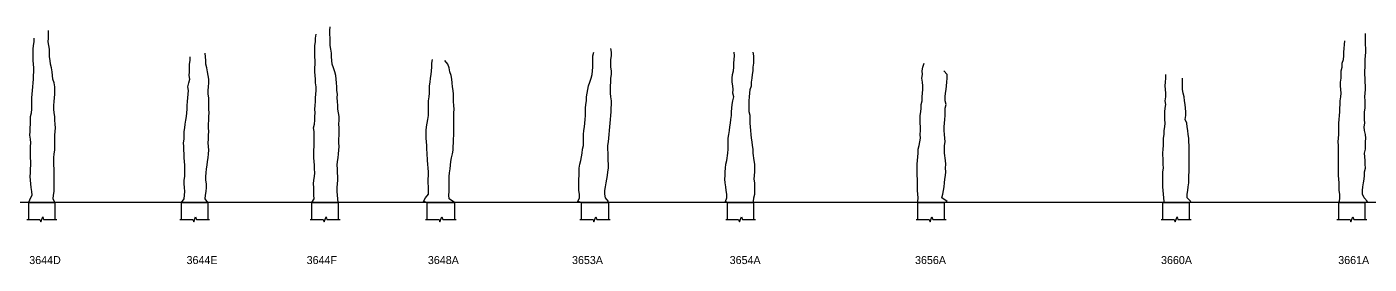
# Model space of a CAD drawing. Header units: feet. Extents: x -751 to 5579, y -2816 to 465.
# Drawn here: x 4143 to 5579, y -1262 to -1008 of the extents above; entities that cross this region are included whole.
import ezdxf

# ---------------------------------------------------------------- set-up
doc = ezdxf.new("R2010")
doc.units = ezdxf.units.FT
doc.header["$MEASUREMENT"] = 0
doc.layers.get('Defpoints').update_dxf_attribs({"color": 6})
doc.layers.add('01_Code', color=2, linetype='Continuous')

msp = doc.modelspace()

# ---------------------------------------------------------------- linework, layer by layer
at = {"layer": '01_Code'}
for points in [[(4172.5, -1196), (4172.5, -1196), (4172.5, -1196), (4170.8, -1192), (4170.8, -1192), (4171.1, -1188), (4171.1, -1188), (4171.6, -1184), (4171.6, -1184), (4171.8, -1180), (4171.8, -1180), (4171.6, -1176), (4171.6, -1176), (4171.6, -1172), (4171.6, -1172), (4171.8, -1168), (4171.8, -1168), (4171.9, -1164), (4171.9, -1164), (4171.8, -1160), (4171.8, -1160), (4171.4, -1156), (4171.4, -1156), (4171.3, -1152), (4171.3, -1152), (4171.5, -1148), (4171.5, -1148), (4171.9, -1144), (4171.9, -1144), (4172.5, -1140), (4172.5, -1140), (4172.6, -1136), (4172.6, -1136), (4172.3, -1132), (4172.3, -1132), (4172.3, -1128), (4172.3, -1128), (4172.4, -1124), (4172.4, -1124), (4172.9, -1120), (4172.9, -1120), (4173, -1116), (4173, -1116), (4172.8, -1112), (4172.8, -1112), (4172.6, -1108), (4172.6, -1108), (4172.4, -1104), (4172.4, -1104), (4171.9, -1100), (4171.9, -1100), (4171.5, -1096), (4171.5, -1096), (4171.5, -1092), (4171.5, -1092), (4171.6, -1088), (4171.6, -1088), (4172, -1084), (4172, -1084), (4172.3, -1080), (4172.3, -1080), (4172.3, -1076), (4172.3, -1076), (4172.3, -1072), (4172.3, -1072), (4171.8, -1068), (4171.8, -1068), (4170.3, -1064), (4170.3, -1064), (4169.9, -1060), (4169.9, -1060), (4169.5, -1056), (4169.5, -1056), (4169, -1052), (4169, -1052), (4167.9, -1048), (4167.9, -1048), (4167.3, -1044), (4167.3, -1044), (4166.9, -1040), (4166.9, -1040), (4166.8, -1036), (4166.8, -1036), (4166.6, -1032), (4166.6, -1032), (4166, -1028), (4166, -1028), (4165.4, -1024), (4165.4, -1024), (4165.6, -1020), (4165.6, -1020), (4165.8, -1016), (4165.8, -1016), (4165.6, -1012), (4165.6, -1012)], [(4447.6, -1196), (4447.6, -1196), (4449.9, -1192), (4449.7, -1188), (4449.7, -1184), (4449.6, -1180), (4449.1, -1176), (4449.5, -1172), (4450.2, -1168), (4450.5, -1164), (4450.4, -1160), (4450.2, -1156), (4449.9, -1152), (4449.6, -1148), (4449.6, -1144), (4449.6, -1140), (4449.9, -1136), (4449.8, -1132), (4449.8, -1128), (4449.9, -1124), (4450, -1120), (4449.3, -1116), (4450.4, -1112), (4450.5, -1108), (4450.6, -1104), (4450.9, -1100), (4450.8, -1096), (4451.1, -1092), (4451.4, -1088), (4451.4, -1084), (4451.6, -1080), (4451.9, -1076), (4451.9, -1072), (4451.5, -1068), (4451.4, -1064), (4451, -1060), (4450.8, -1056), (4450.6, -1052), (4451, -1048), (4451, -1044), (4450.8, -1040), (4450.8, -1036), (4450.6, -1032), (4450.8, -1028), (4451.3, -1024), (4451.5, -1020), (4451.9, -1016)], [(4475.6, -1196), (4475.6, -1196), (4475.2, -1192), (4475, -1188), (4474.7, -1184), (4474.7, -1180), (4475, -1176), (4475.1, -1172), (4475.1, -1168), (4474.9, -1164), (4474.9, -1160), (4474.7, -1156), (4475, -1152), (4475.6, -1148), (4476.1, -1144), (4476.2, -1140), (4476.5, -1136), (4476.3, -1132), (4476.3, -1128), (4476.7, -1124), (4476.6, -1120), (4476.6, -1116), (4476.2, -1112), (4476.6, -1108), (4476.5, -1104), (4476, -1100), (4475.3, -1096), (4475.1, -1092), (4475, -1088), (4474.6, -1084), (4474.8, -1080), (4474.2, -1076), (4474.1, -1072), (4473.8, -1068), (4473.5, -1064), (4473.1, -1060), (4472.2, -1056), (4470.7, -1052), (4469.3, -1048), (4468.7, -1044), (4468.6, -1040), (4468.3, -1036), (4467.8, -1032), (4467.1, -1028), (4467.1, -1024), (4467, -1020), (4466.7, -1016), (4466.8, -1012), (4467.2, -1008)], [(5574.2, -1196), (5574.2, -1196), (5576.9, -1195), (5573.3, -1191), (5571.7, -1187), (5571.7, -1183), (5571.9, -1179), (5572.7, -1175), (5573.4, -1171), (5573.7, -1167), (5573.8, -1163), (5574.7, -1159), (5574.5, -1155), (5574.3, -1151), (5573.8, -1143), (5574.9, -1139), (5574.7, -1135), (5574.9, -1131), (5575, -1127), (5574.7, -1123), (5573.7, -1119), (5573.3, -1115), (5574, -1111), (5573.8, -1107), (5573.8, -1103), (5573.8, -1099), (5574.3, -1095), (5574.4, -1091), (5574.4, -1087), (5574.2, -1083), (5574.4, -1079), (5574.8, -1075), (5574.7, -1071), (5574.5, -1067), (5574.5, -1063), (5574.2, -1059), (5574.2, -1055), (5574.3, -1051), (5574.5, -1047), (5574.5, -1043), (5574.8, -1039), (5575, -1035), (5575, -1031), (5574.7, -1027), (5574.7, -1023), (5574.7, -1019), (5574.8, -1015)], [(4144.5, -1196), (4144.5, -1196), (4146, -1192), (4148.2, -1188), (4147.8, -1184), (4147.2, -1180), (4146.8, -1176), (4146.5, -1172), (4146, -1168), (4146.3, -1164), (4146.5, -1160), (4146.7, -1156), (4146.9, -1152), (4146.5, -1148), (4146.3, -1144), (4146.5, -1140), (4146.5, -1136), (4146.7, -1132), (4146.3, -1128), (4145.8, -1124), (4145.9, -1120), (4146, -1116), (4146.3, -1112), (4146.3, -1108), (4146.4, -1104), (4147.4, -1100), (4147.9, -1096), (4148, -1092), (4147.9, -1088), (4148, -1084), (4148.3, -1080), (4148.7, -1076), (4148.8, -1072), (4149.2, -1068), (4149.8, -1064), (4149.8, -1060), (4149.9, -1056), (4149.9, -1052), (4149.5, -1048), (4149.4, -1044), (4149.3, -1040), (4149.3, -1036), (4149.3, -1032), (4149.7, -1028), (4150.3, -1024), (4150.4, -1020)], [(4764, -1196), (4764, -1196), (4764.7, -1195), (4761.7, -1191), (4761, -1187), (4761, -1183), (4761.7, -1179), (4762.5, -1175), (4763, -1171), (4763.7, -1167), (4764.2, -1163), (4765, -1159), (4764.7, -1155), (4764.5, -1151), (4764.5, -1143), (4764.2, -1139), (4764, -1135), (4765, -1131), (4765.2, -1127), (4765.7, -1123), (4766, -1119), (4766.2, -1115), (4766.5, -1111), (4767, -1107), (4767.5, -1103), (4767.7, -1099), (4767.7, -1095), (4768, -1091), (4768, -1087), (4767.5, -1083), (4767, -1079), (4767, -1075), (4767, -1071), (4767.2, -1067), (4767.5, -1063), (4768, -1059), (4768, -1055), (4767.5, -1051), (4767.5, -1047), (4767.5, -1043), (4768, -1039), (4768, -1035), (4767.2, -1031)], [(5546.1, -1196), (5546.2, -1196), (5546.8, -1195), (5547.3, -1191), (5547.2, -1187), (5546.7, -1183), (5546.7, -1179), (5546.5, -1175), (5546.4, -1171), (5546, -1167), (5546, -1163), (5545.9, -1159), (5545.8, -1155), (5546, -1151), (5546, -1143), (5545.9, -1139), (5545.8, -1135), (5545.7, -1131), (5545.9, -1127), (5546.2, -1123), (5546.2, -1119), (5546.2, -1115), (5546.2, -1111), (5546.5, -1107), (5546.9, -1103), (5547.2, -1099), (5547.3, -1095), (5547.7, -1091), (5547.8, -1087), (5548.2, -1083), (5548.7, -1079), (5548.2, -1075), (5548, -1071), (5547.9, -1067), (5548.7, -1063), (5548.7, -1059), (5548.9, -1055), (5549.7, -1051), (5549.7, -1047), (5551.2, -1043), (5551.7, -1039), (5551.7, -1035), (5551.8, -1031), (5552.2, -1027), (5552.7, -1023)], [(4310.6, -1196), (4308.1, -1196), (4310.7, -1192), (4311.2, -1188), (4311.4, -1184), (4311.2, -1180), (4310.7, -1176), (4310.9, -1172), (4311.4, -1168), (4311.4, -1164), (4311.4, -1160), (4311.4, -1156), (4311.2, -1152), (4310.9, -1148), (4310.9, -1144), (4310.4, -1140), (4310.4, -1136), (4310.2, -1132), (4310.7, -1128), (4310.9, -1124), (4310.9, -1120), (4311.4, -1116), (4311.9, -1112), (4312.7, -1108), (4313.2, -1104), (4313.7, -1100), (4314.2, -1096), (4314.2, -1092), (4314.4, -1088), (4314.9, -1084), (4315.2, -1080), (4315.4, -1076), (4314.7, -1072), (4315.7, -1068), (4316.9, -1064), (4316.2, -1060), (4316.4, -1056), (4316.4, -1052), (4316.7, -1048), (4317.2, -1044), (4317.2, -1040)], [(4336.2, -1196), (4336.1, -1196), (4333.4, -1192), (4333.6, -1188), (4334.4, -1184), (4334.9, -1180), (4334.6, -1176), (4334.1, -1172), (4333.9, -1168), (4334.4, -1164), (4334.9, -1160), (4335.4, -1156), (4335.9, -1152), (4336.4, -1148), (4336.9, -1144), (4337.1, -1140), (4336.9, -1136), (4336.6, -1132), (4336.9, -1128), (4336.9, -1124), (4337.1, -1120), (4336.9, -1116), (4336.9, -1112), (4337.1, -1108), (4337.4, -1104), (4337.6, -1100), (4337.4, -1096), (4337.1, -1092), (4337.4, -1088), (4337.1, -1084), (4336.6, -1080), (4336.4, -1076), (4336.9, -1072), (4337.4, -1068), (4337.4, -1064), (4336.6, -1060), (4335.9, -1056), (4335.1, -1052), (4333.9, -1048), (4333.9, -1044), (4333.6, -1040), (4333.4, -1036)], [(4571, -1196), (4571, -1196), (4567, -1195), (4569, -1191), (4572.4, -1187), (4572.3, -1183), (4572.3, -1179), (4571.8, -1175), (4571.9, -1171), (4572.3, -1167), (4572.4, -1163), (4572, -1159), (4571.5, -1155), (4571.3, -1151), (4570.8, -1143), (4570.5, -1139), (4570.3, -1135), (4570.2, -1131), (4569.9, -1127), (4569.9, -1123), (4569.9, -1119), (4570.2, -1115), (4571.5, -1107), (4572.3, -1103), (4572.4, -1099), (4572.3, -1095), (4572.2, -1091), (4572.4, -1087), (4572.8, -1083), (4573.3, -1079), (4573.3, -1075), (4573.5, -1071), (4573.9, -1067), (4574.3, -1063), (4575, -1059), (4575.3, -1055), (4575.7, -1051), (4575.8, -1047), (4576.4, -1043)], [(4600, -1196), (4600, -1196), (4594.5, -1192), (4594, -1188), (4594.5, -1184), (4594.5, -1180), (4594.5, -1176), (4594.5, -1172), (4594.4, -1168), (4594.7, -1164), (4595.3, -1160), (4595.8, -1156), (4596.3, -1152), (4597, -1148), (4597.8, -1144), (4598.7, -1140), (4598.8, -1136), (4598.9, -1132), (4598.9, -1128), (4599.2, -1124), (4599.4, -1120), (4599.5, -1116), (4599.5, -1112), (4599.3, -1108), (4599.3, -1104), (4599.5, -1100), (4599.6, -1096), (4599.4, -1092), (4599, -1088), (4598.9, -1084), (4598.9, -1080), (4598.7, -1076), (4598, -1072), (4597.4, -1068), (4597.1, -1064), (4596.6, -1060), (4595.1, -1056), (4594.3, -1052), (4593.1, -1048), (4589.6, -1044)], [(4735.9, -1196), (4736, -1196), (4732.2, -1195), (4733.7, -1191), (4733.7, -1187), (4733.2, -1183), (4733, -1179), (4733, -1175), (4733.2, -1171), (4733.5, -1167), (4733.5, -1163), (4733.5, -1159), (4734.2, -1155), (4735.2, -1151), (4736.7, -1143), (4737.2, -1139), (4738.2, -1135), (4738.2, -1131), (4738.2, -1127), (4738.2, -1123), (4738.5, -1119), (4739, -1115), (4739.5, -1111), (4740, -1107), (4740.2, -1103), (4740.2, -1099), (4740.2, -1095), (4740.7, -1091), (4741.2, -1087), (4741.2, -1083), (4742, -1079), (4742.7, -1075), (4743.5, -1071), (4744.7, -1067), (4746.2, -1063), (4747.2, -1059), (4747.7, -1055), (4748.2, -1051), (4748.2, -1047), (4748.2, -1043), (4748.2, -1039), (4749.2, -1035)], [(4892.2, -1196), (4892.3, -1196), (4890, -1195), (4891.5, -1191), (4891.3, -1187), (4890.8, -1183), (4890.3, -1179), (4889.8, -1175), (4889.3, -1171), (4889.5, -1167), (4889.8, -1163), (4890, -1159), (4890.5, -1155), (4891.5, -1151), (4892.5, -1143), (4892.8, -1139), (4892.8, -1135), (4892.8, -1131), (4893, -1127), (4893.5, -1123), (4894.3, -1119), (4894.8, -1115), (4895.3, -1111), (4895.8, -1107), (4896.3, -1103), (4896.3, -1099), (4896.8, -1095), (4897.3, -1091), (4898, -1087), (4899, -1083), (4898, -1079), (4898.3, -1075), (4897.8, -1071), (4897.3, -1067), (4897.3, -1063), (4897.5, -1059), (4898.5, -1055), (4898.8, -1051), (4899, -1047), (4899.3, -1043), (4899.5, -1039), (4899.3, -1035)], [(4920.3, -1196), (4920.3, -1196), (4920, -1195), (4920.5, -1191), (4921.3, -1187), (4921.5, -1183), (4921.5, -1179), (4921.5, -1175), (4920.8, -1171), (4921, -1167), (4921.5, -1163), (4921.5, -1159), (4921.3, -1155), (4920.8, -1151), (4919.8, -1143), (4919.5, -1139), (4918.8, -1135), (4918.5, -1131), (4918, -1127), (4917.5, -1123), (4917, -1119), (4916.8, -1115), (4916.5, -1111), (4916.5, -1107), (4916.5, -1103), (4915.5, -1099), (4915.5, -1095), (4915.5, -1091), (4915.5, -1087), (4915.8, -1083), (4916, -1079), (4916.5, -1075), (4918, -1071), (4918, -1067), (4918.5, -1063), (4919, -1059), (4919.5, -1055), (4919.8, -1051), (4920.3, -1047), (4920.5, -1043), (4920.5, -1039), (4919.5, -1035)], [(5095.9, -1196), (5096, -1196), (5095.8, -1195), (5096, -1191), (5095.8, -1187), (5095.6, -1183), (5095.4, -1179), (5095.3, -1175), (5095.3, -1171), (5095.2, -1167), (5095.2, -1163), (5095.2, -1159), (5095.2, -1155), (5095.6, -1151), (5096.1, -1143), (5096.2, -1139), (5097.1, -1135), (5098, -1131), (5098.5, -1127), (5098.3, -1123), (5098.5, -1119), (5098.5, -1115), (5098.3, -1111), (5098.3, -1107), (5098.3, -1103), (5099, -1099), (5099.3, -1095), (5099.5, -1091), (5100.3, -1087), (5100.6, -1083), (5100.8, -1079), (5101.1, -1075), (5101.1, -1071), (5100.7, -1067), (5100.2, -1063), (5100.7, -1059), (5100.5, -1055), (5101.3, -1051), (5102.5, -1047)], [(5124, -1196), (5124, -1196), (5127.3, -1195), (5121.5, -1191), (5122.7, -1187), (5123.3, -1183), (5124, -1179), (5124.2, -1175), (5124.8, -1171), (5125.3, -1167), (5125.6, -1163), (5125.5, -1159), (5125.6, -1155), (5125.5, -1151), (5124.3, -1143), (5124.3, -1139), (5124.5, -1135), (5125, -1131), (5124.8, -1127), (5124.3, -1123), (5123.8, -1119), (5124.1, -1115), (5124.5, -1111), (5124.6, -1107), (5125.1, -1103), (5125, -1099), (5125.1, -1095), (5126, -1091), (5125, -1087), (5125, -1083), (5125.3, -1079), (5126, -1075), (5126.3, -1071), (5126.7, -1067), (5127.2, -1063), (5127.3, -1059), (5123.5, -1055)], [(5358.1, -1196), (5358.1, -1196), (5359.5, -1195), (5359, -1191), (5358.7, -1187), (5358.2, -1183), (5357.8, -1179), (5357.8, -1175), (5358.1, -1171), (5358, -1167), (5358.1, -1163), (5358.5, -1159), (5358.3, -1155), (5358.2, -1151), (5358.1, -1143), (5358.3, -1139), (5358.5, -1135), (5358.6, -1131), (5358.7, -1127), (5359.2, -1123), (5359.5, -1119), (5360.2, -1115), (5360.3, -1111), (5360.2, -1107), (5360.1, -1103), (5360.2, -1099), (5360.3, -1095), (5361.2, -1091), (5360.5, -1087), (5361.1, -1083), (5361, -1079), (5360.7, -1075), (5360.6, -1071), (5360.7, -1067), (5361, -1063), (5361.2, -1059)], [(5386.1, -1196), (5386.1, -1196), (5388, -1195), (5384.1, -1191), (5384.1, -1187), (5384.7, -1183), (5385.2, -1179), (5385.6, -1175), (5385.8, -1171), (5385.7, -1167), (5386.2, -1163), (5386.2, -1159), (5386.2, -1155), (5386.1, -1151), (5386.1, -1143), (5386.1, -1139), (5386, -1135), (5385.8, -1131), (5385.7, -1127), (5385.2, -1123), (5384.7, -1119), (5384.1, -1115), (5383.5, -1111), (5381.8, -1107), (5382.6, -1103), (5382.5, -1099), (5382.1, -1095), (5381.7, -1091), (5381.1, -1087), (5380.6, -1083), (5379.7, -1079), (5379.1, -1075), (5378.8, -1071), (5379.1, -1067), (5378.8, -1063)]]:
    msp.add_lwpolyline(points, dxfattribs=at)
at = {"layer": '01_Code', "color": 1}
for points in [[(4144.5, -1214), (4144.5, -1196), (4172.5, -1196), (4172.5, -1214)], [(4308.1, -1214), (4308.1, -1196), (4336.1, -1196), (4336.1, -1214)], [(4447.6, -1214), (4447.6, -1196), (4475.6, -1196), (4475.6, -1214)], [(4571, -1214), (4571, -1196), (4600, -1196), (4600, -1214)], [(4736, -1214), (4736, -1196), (4764.7, -1196), (4764.7, -1214)], [(4892.2, -1214), (4892.2, -1196), (4920, -1196), (4920, -1214)], [(5095.9, -1214), (5095.9, -1196), (5124, -1196), (5124, -1214)], [(5358.1, -1214), (5358.1, -1196), (5386.1, -1196), (5386.1, -1214)], [(5546.2, -1214), (5546.2, -1196), (5574.2, -1196), (5574.2, -1214)]]:
    msp.add_lwpolyline(points, dxfattribs=at)
at = {"layer": '01_Code', "color": 1, "linetype": 'Continuous'}
for points in [[(4142.5, -1214), (4156.5, -1214), (4157.5, -1216.7), (4159.5, -1211.3), (4160.5, -1214), (4174.5, -1214)], [(4306.1, -1214), (4320.1, -1214), (4321.1, -1216.7), (4323.1, -1211.3), (4324.1, -1214), (4338.1, -1214)], [(4445.6, -1214), (4459.6, -1214), (4460.6, -1216.7), (4462.6, -1211.3), (4463.6, -1214), (4477.6, -1214)], [(4569, -1214), (4583.5, -1214), (4584.5, -1216.7), (4586.5, -1211.3), (4587.5, -1214), (4602, -1214)], [(4734, -1214), (4748.3, -1214), (4749.3, -1216.7), (4751.3, -1211.3), (4752.3, -1214), (4766.7, -1214)], [(4890.2, -1214), (4904.1, -1214), (4905.1, -1216.7), (4907.1, -1211.3), (4908.1, -1214), (4922, -1214)], [(5093.9, -1214), (5107.9, -1214), (5108.9, -1216.7), (5110.9, -1211.3), (5111.9, -1214), (5126, -1214)], [(5356.1, -1214), (5370.1, -1214), (5371.1, -1216.7), (5373.1, -1211.3), (5374.1, -1214), (5388.1, -1214)], [(5544.2, -1214), (5558.2, -1214), (5559.2, -1216.7), (5561.2, -1211.3), (5562.2, -1214), (5576.2, -1214)]]:
    msp.add_lwpolyline(points, dxfattribs=at)
at = {"layer": 'Defpoints'}
msp.add_xline((177.5, -1196), (-1, 0), dxfattribs=at)

# ---------------------------------------------------------------- texts
at = {"layer": '01_Code', "char_height": 8.56, "attachment_point": 1}
for s, insert in [('3644D', (4145.1, -1253.2)), ('3644E', (4313.4, -1253.2)), ('3644F', (4441.9, -1253.2)), ('3648A', (4571.6, -1253.2)), ('3653A', (4725.8, -1253.2)), ('3654A', (4894.5, -1253.2)), ('3656A', (5092.8, -1253.2)), ('3660A', (5356, -1253.2)), ('3661A', (5545.6, -1253.2))]:
    msp.add_mtext_dynamic_manual_height_columns(s, width=37.062, gutter_width=1, heights=[0], dxfattribs=dict(at, insert=insert))

doc.saveas('drawing.dxf')
